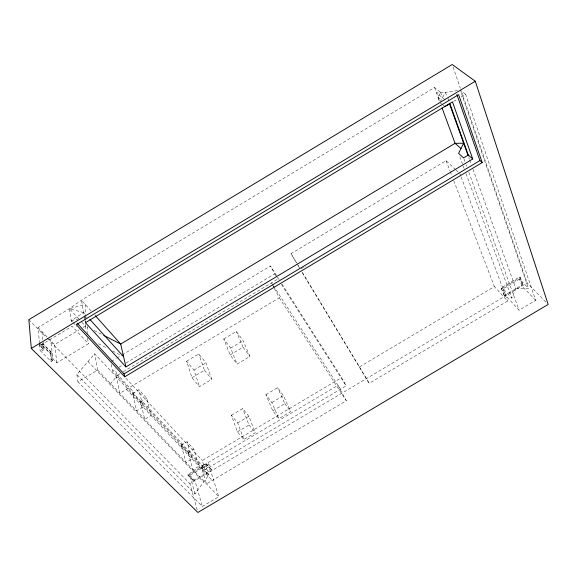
<?xml version="1.0" encoding="UTF-8"?>
<svg xmlns="http://www.w3.org/2000/svg" width="577" height="577" viewBox="0 0 577 577"><rect width="100%" height="100%" fill="white"/><g stroke="black" fill="none" stroke-linecap="round" stroke-linejoin="round"><path stroke-width="0.43" stroke-dasharray="2.88 2.16" d="M195.055 493.97L189.826 475.376L205.83 465.848L208.665 475.109L94.628 353.773L76.842 374.56L195.055 493.97L208.665 475.109L201.878 468.524L202.743 465.798L142.158 401.037L140.817 402.919M515.744 288.349L528.445 288.327L519.531 279.131L503.231 288.832L511.871 298.186L515.744 288.349L473.032 169.386M440.229 101.848L445.372 92.356L457.691 90.589M439.292 101.004L437.871 97.16L440.525 92.306L434.539 87.502L81.444 300.177L69.399 308.702L38.003 327.606L39.46 342.255M202.743 465.798L201.589 467.586L206.479 483.901L346.308 400.748L337.949 385.313L201.878 466.31M188.304 453.443L189.494 451.632M181.438 446.136L182.649 444.319M132.869 394.459L134.239 392.569L117.809 375.007L109.991 384.455M72.457 321.887L71.252 320.596L83.658 312.583L85.295 314.393M40.945 344.433L41.465 349.612L42.489 350.621L43.881 349.785L39.799 345.702L72.132 326.25L88.497 343.741L56.863 362.745L52.918 358.807L50.776 340.632M41.883 344.779L43.268 343.942L52.226 352.951L50.855 353.773L41.883 344.779L42.489 350.621M453.63 101.451L457.373 99.201M461.117 96.95L465.603 94.253L535.68 300.35L519.098 310.202L505.805 295.727L503.231 288.832M42.287 343.452L51.62 352.835L52.529 360.625L51.144 361.454L40.065 350.448L41.465 349.612M56.863 362.745L54.62 344.556L79.215 329.77M83.052 327.455L85.36 326.07L87.769 327.296M51.144 361.454L50.257 353.651L51.62 352.835M52.529 360.625L51.533 359.637L52.918 358.807M111.455 361.39L116.085 358.613M116.857 358.144L121.487 355.367M122.259 354.905L270.469 265.983L279.174 279.65M296.289 262.585L291.032 253.649L446.05 160.644L455.462 169.494M205.83 465.848L210.836 471.221L218.755 496.732L202.339 506.483L77.953 381.88L97.636 370.073L94.628 353.773M282.081 284.209L341.57 377.589L346.135 385.825L205.109 469.757L112.594 371.076L115.458 369.359M119.05 367.21L122.901 364.895M125.981 363.048L274.702 273.866L270.469 265.983M119.85 373.788L116.828 375.598L115.4 368.883M123.247 371.754L277.977 279.001L277.039 277.53M116.583 377.863L120.831 375.317M300.999 268.832L305.622 266.062M274.371 288.377L279.297 297.804L119.843 393.298L116.388 376.918M132.652 393.514L138.92 389.763L146.789 398.267L151.095 415.534L144.74 419.335L140.593 401.974L132.652 393.514L136.641 410.867L143.074 407.016L138.92 389.763M186.631 361.202L198.748 353.946L205.931 362.89L211.752 379.284L199.469 386.626L192.018 377.747L186.631 361.202L193.959 370.052L199.469 386.626M223.761 338.973L236.368 331.429L243.126 340.639L249.906 356.485L237.118 364.123L230.122 354.956L223.761 338.973L230.663 348.097L237.118 364.123M140.593 401.974L146.789 398.267M193.959 370.052L205.931 362.89M230.663 348.097L243.126 340.639M192.018 377.747L204.453 370.311L198.748 353.946M230.122 354.956L243.054 347.224L236.368 331.429M181.171 445.199L187.006 441.722L193.8 449.065L198.906 466.288L192.999 469.801L188.03 452.505L181.171 445.199L186.032 462.516L192.004 458.96L187.006 441.722M231.377 415.26L242.643 408.545L248.846 416.262L255.265 432.736L243.855 439.53L237.443 431.892L231.377 415.26L237.702 422.905L243.855 439.53M265.903 394.675L277.624 387.686L283.451 395.634L290.7 411.639L278.828 418.707L272.806 410.831L265.903 394.675L271.861 402.544L278.828 418.707M188.03 452.505L193.8 449.065M237.702 422.905L248.846 416.262M271.861 402.544L283.451 395.634M237.443 431.892L248.983 425.018L242.643 408.545M272.806 410.831L284.807 403.676L277.624 387.686M205.109 469.757L202.303 460.511L341.57 377.589M302.211 272.142L359.478 366.922L494.402 286.589L507.587 301.028L369.179 383.352L301.627 271.608M187.821 474.438L193.605 480.396L193.865 481.319L188.08 475.361L187.821 474.438L206.025 463.598L211.644 469.664L211.932 470.572L206.306 464.514L206.025 463.598M501.132 287.93L504.695 296.39L501.132 287.93L519.675 276.895L520.346 277.58L523.087 285.442L522.423 284.75L519.675 276.895M188.08 475.361L206.306 464.514M501.781 288.637L520.346 277.58M201.878 468.524L208.102 464.817L207.525 462.949L210.728 466.411M193.605 480.396L211.644 469.664M504.046 295.684L522.423 284.75M197.183 509.938L189.876 483.649L527.176 282.968L546.917 303.177M71.252 320.596L78.083 318.994M84.062 317.602L86.622 316.997M83.658 312.583L69.399 308.702L71.505 322.211M94.195 330.563L101.422 334.249M98.472 343.719L107.106 348.169M112.594 351.004L119.663 354.653M465.603 94.253L460.338 90.214L528.445 288.327M445.177 99.871L436.508 92.839L445.372 92.356L446.894 96.597M437.871 97.16L441.657 100.254M440.482 103.059L442.379 104.625M443.006 105.144L444.896 106.709M456.09 170.085L459.855 173.619L460.807 176.151M39.301 342.673L50.257 353.651M38.003 327.606L54.62 344.556M28.85 319.672L46.528 337.675M47.163 338.317L189.876 483.649M189.826 475.376L194.961 480.67L202.339 506.483M535.68 300.35L521.976 286.105L519.531 279.131M87.928 361.426L203.501 482.047M97.636 370.073L218.755 496.732M126.428 389.352L212.257 480.461M73.055 322.536L76.669 326.409M125.873 378.216L202.303 460.511M78.861 318.994L69.399 308.702L85.194 304.367L85.288 316.521M81.811 322.211L85.36 326.07L86.269 331.205M91.108 310.981L81.444 300.177L84.408 316.78M204.453 370.311L211.752 379.284M248.983 425.018L255.265 432.736M243.054 347.224L249.906 356.485M284.807 403.676L290.7 411.639M279.297 297.804L346.308 400.748M272.964 285.139L271.5 282.881L273.96 287.591M273.455 285.896L340.473 389.201M274.702 273.866L276.571 276.801M281.36 284.302L346.135 385.825M291.032 253.649L296.621 262.896M297.083 263.667L299.413 267.519M359.478 366.922L369.179 383.352M298.035 265.571L300.228 269.293M446.05 160.644L449.916 170.72M450.24 171.557L451.849 175.754M453.782 180.796L494.402 286.589M461.124 176.995L507.587 301.028M434.539 87.502L439.602 101.249M459.819 156.764L462.913 165.181M463.223 166.025L464.153 168.549M466.014 173.598L511.871 298.186M440.525 92.306L442.48 97.686M463.865 158.725L465.718 163.803M466.028 164.654L466.642 166.342M468.805 172.271L519.098 310.202M447.94 98.263L449.332 102.151M468.791 157.571L469.397 159.259M469.7 160.103L471.214 164.322M453.096 67.069L460.388 88.317M461.557 91.714L527.176 282.968M111.202 364.368L112.594 371.076M84.559 317.624L85.014 320.141M85.165 320.985L85.461 322.666M87.488 338.05L88.497 343.741M76.842 374.56L77.953 381.88M50.632 351.847L51.533 359.637M41.984 331.66L43.881 349.785M39.546 343.12L39.799 345.702M39.474 344.404L40.065 350.448M85.295 317.386L85.317 319.99M85.317 320.862L85.338 323.466M85.346 324.332L85.36 326.07M87.48 326.539L87.488 333.621"/><path stroke-width="0.87" d="M31.302 348.429L475.297 81.242L548.15 304.44L197.889 512.484L31.302 348.429L28.85 319.672L452.224 64.516L475.297 81.242M444.896 106.709L449.894 103.701L468.3 155.04L472.743 158.971L125.93 366.907L85.461 322.666L452.455 101.891L472.743 158.971M468.3 155.04L463.555 157.882L458.578 153.395L463.641 143.233L455.08 143.32L120.694 344.058L103.831 335.475M124.704 376.81L124.048 373.882L479.927 160.579L482.199 162.57L124.704 376.81L76.315 324.692L458.636 94.657L482.199 162.57M460.987 148.556L455.08 143.32L442.076 107.978M77.066 323.127L124.048 373.882M89.889 319.456L123.586 356.673M95.248 315.612L120.694 344.058L125.93 366.907M449.332 103.377L468.185 155.884M456.905 94.549L479.927 160.579"/></g></svg>
